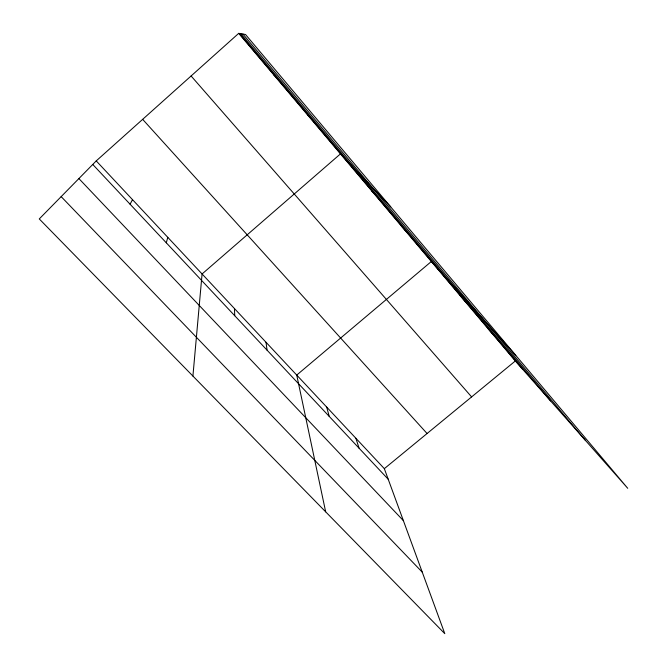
<?xml version="1.0" encoding="UTF-8"?>
<svg xmlns="http://www.w3.org/2000/svg" width="667" height="667" viewBox="0 0 667 667"><rect width="100%" height="100%" fill="white"/><g stroke="black" fill="none" stroke-linecap="round" stroke-linejoin="round"><path stroke-width="1" d="M192.913 376.063L202.076 273.97L340.478 153.877L390.712 206.895M166.3 242.813L167.784 237.335M130.065 204.202L132.525 199.666M96.24 160.905L39.27 218.934L444.789 633.65L384.334 468.659L96.24 160.905L238.711 33.35L245.506 34.492L627.73 488.302L515.333 360.972L238.711 33.35M384.334 468.659L515.333 360.972M273.62 74.687L274.979 75.888M307.52 114.849L309.78 117.117M61.164 196.623L422.244 572.136M78.889 178.573L403.377 520.635M92.755 164.457L388.202 479.231M371.586 190.72L375.463 194.914M401.859 226.58L406.47 231.649M142.655 119.343L427.08 433.525M515.791 355.394L431.349 261.506L296.732 375.079L325.663 511.822M460.063 295.514L466.025 302.193M488.052 328.664L494.622 336.076M191.095 75.98L471.611 396.907M242.88 34.05L585.651 440.637M240.77 33.7L550.583 400.909M239.128 33.417L522.486 369.076M355.87 438.252L359.096 448.216M326.68 407.07L329.223 416.391M266.008 342.254L267.075 350.183M234.467 308.563L234.734 315.724"/></g></svg>
